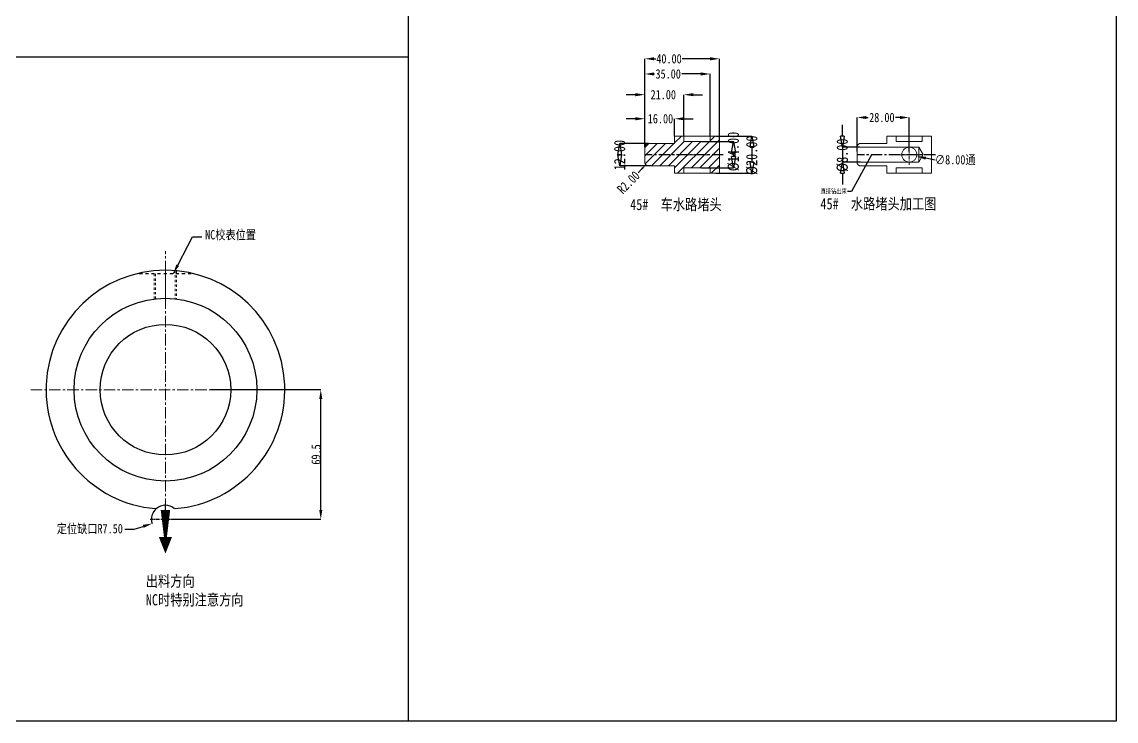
# Model space of a CAD drawing. Header units: millimetres. Extents: x -685 to 1888, y -6001 to 855.
# Drawn here: x 232 to 819, y -249 to 126 of the extents above; entities that cross this region are included whole.
import ezdxf

# ---------------------------------------------------------------- set-up
doc = ezdxf.new("R2010")
doc.units = ezdxf.units.MM
doc.header["$LTSCALE"] = 16.335
doc.header["$PDMODE"] = 3
doc.header["$PDSIZE"] = 0.3125
for name, pattern in [('CENTER', [0.6, 0.375, -0.075, 0.075, -0.075]), ('HIDDEN', [0.2, 0.1, -0.1]), ('HIDDENX2', [0.75, 0.5, -0.25])]:
    doc.linetypes.add(name, pattern=pattern)
doc.layers.get('0').update_dxf_attribs({"linetype": 'CONTINUOUS'})
doc.layers.get('Defpoints').update_dxf_attribs({"linetype": 'CONTINUOUS'})
for name, color, linetype, lineweight in [('cool', 153, 'HIDDEN', 9), ('dim', 82, 'CONTINUOUS', 9), ('screw', 33, 'CONTINUOUS', 13), ('虚线', 6, 'HIDDENX2', 13)]:
    doc.layers.add(name, color=color, linetype=linetype, lineweight=lineweight)
doc.layers.add('DEFAULT_2', color=8, linetype='HIDDEN')
doc.styles.get("Standard").update_dxf_attribs({"font": 'txt', "width": 0.8})
doc.dimstyles.new('ISO-25', dxfattribs={"dimtxt": 8, "dimasz": 6, "dimexe": 1.25, "dimexo": 0.625, "dimgap": 0, "dimtad": 1, "dimdsep": 46, "dimtxsty": 'Standard', "dimcen": 0, "dimclrd": 4, "dimclre": 4, "dimclrt": 6, "dimazin": 0, "dimtfac": 1, "dimtofl": 0, "dimtmove": 0, "dimatfit": 3, "dimfxl": 0, "dimarcsym": 0})
doc.dimstyles.get("Standard").update_dxf_attribs({"dimtxt": 0.15625, "dimasz": 0.1875, "dimexe": 0.125, "dimexo": 0.0625, "dimtad": 0, "dimtih": 1, "dimtoh": 1, "dimdsep": 46, "dimtxsty": 'Standard', "dimcen": 0.09, "dimadec": 0, "dimazin": 0, "dimtp": 0.01, "dimtm": 0.01, "dimtfac": 1, "dimtofl": 0, "dimtmove": 0, "dimatfit": 3, "dimfxl": 0, "dimtolj": 1, "dimarcsym": 0})
doc.dimstyles.new('STANDARD$0', dxfattribs={"dimscale": 2, "dimtxt": 3, "dimasz": 3, "dimexe": 1.25, "dimexo": 0.625, "dimgap": 0.5, "dimtad": 0, "dimdsep": 46, "dimlunit": 6, "dimtxsty": 'Standard', "dimblk": 'CLOSEDBLANK', "dimcen": 0, "dimclrt": 2, "dimazin": 2, "dimtfac": 2, "dimtmove": 1, "dimatfit": 3, "dimfxl": 0, "dimtolj": 1, "dimtzin": 0, "dimarcsym": 0})

# ---------------------------------------------------------------- blocks, each defined once
blk = doc.blocks.new('*D65')
at = {"color": 4, "lineweight": -2, "ltscale": 0.5}
for p, q in [((333.22, -71.6), (392.33, -71.6)), ((392.33, -136.1), (392.33, -76.6)), ((311.79, -141.1), (392.33, -141.1))]:
    blk.add_line(p, q, dxfattribs=at)
at = {"color": 4, "ltscale": 0.5}
for points in [[(391.5, -76.6), (393.17, -76.6), (392.33, -71.6)], [(391.5, -136.1), (393.17, -136.1), (392.33, -141.1)]]:
    blk.add_solid(points, dxfattribs=at)
at = {"layer": 'Defpoints', "color": 0, "ltscale": 0.5}
for p in [(333.22, -71.6), (392.33, -71.6), (311.79, -141.1)]:
    blk.add_point(p, dxfattribs=at)
at = {"color": 6, "ltscale": 0.5, "insert": (389.83, -106.35), "char_height": 5, "attachment_point": 5, "rotation": 90}
blk.add_mtext('69.5', dxfattribs=at)
blk = doc.blocks.new('*D39')
at = {"color": 6, "lineweight": -2}
for p, q in [((287.39, -146.4), (292.39, -146.4)), ((292.39, -146.4), (297.15, -144.89))]:
    blk.add_line(p, q, dxfattribs=at)
blk.add_arc((309.07, -141.1), 7.5, 130.51757, 197.60936, dxfattribs=at)
at = {"color": 6}
blk.add_solid([(296.9, -144.09), (297.4, -145.68), (301.92, -143.37)], dxfattribs=at)
at = {"layer": 'Defpoints', "color": 0}
for p in [(301.92, -143.37), (309.07, -141.1)]:
    blk.add_point(p, dxfattribs=at)
at = {"color": 3, "insert": (268.52, -146.4), "char_height": 5, "attachment_point": 5}
blk.add_mtext('\\A1;{\\fSimSun|b0|i0|c134|p2;定位缺口}R7.50', dxfattribs=at)
blk = doc.blocks.new('_ClosedBlank')
at = {"color": 0, "linetype": 'ByBlock', "lineweight": -2}
for p, q in [((-1, 0.167), (0, 0)), ((-1, 0.167), (-1, -0.167)), ((0, 0), (-1, -0.167))]:
    blk.add_line(p, q, dxfattribs=at)
blk = doc.blocks.new('*D40')
at = {"color": 6, "lineweight": -2}
for p, q in [((568.04, 60.39), (552.58, 60.39)), ((569.29, 48.39), (552.58, 48.39))]:
    blk.add_line(p, q, dxfattribs=at)
at = {"layer": 'Defpoints', "color": 0}
for p in [(568.04, 60.39), (552.58, 48.39), (569.29, 48.39)]:
    blk.add_point(p, dxfattribs=at)
at = {"color": 6, "lineweight": -2, "xscale": 6, "yscale": 6, "zscale": 6}
for p, rotation in [((552.58, 60.39), 90), ((552.58, 48.39), 270)]:
    blk.add_blockref('_ClosedBlank', p, dxfattribs=dict(at, rotation=rotation))
at = {"color": 4, "insert": (552.58, 54.16), "char_height": 6, "attachment_point": 5, "rotation": 90}
blk.add_mtext('\\A1;12.00', dxfattribs=at)
blk = doc.blocks.new('*D66')
at = {"color": 4, "lineweight": -2}
for p, q in [((561.04, 73.65), (556.04, 73.65)), ((566.04, 58.39), (566.04, 73.65)), ((582.04, 64.39), (582.04, 73.65)), ((587.04, 73.65), (592.04, 73.65))]:
    blk.add_line(p, q, dxfattribs=at)
at = {"color": 4}
for points in [[(561.04, 74.48), (561.04, 72.81), (566.04, 73.65)], [(587.04, 74.48), (587.04, 72.81), (582.04, 73.65)]]:
    blk.add_solid(points, dxfattribs=at)
at = {"layer": 'Defpoints', "color": 0}
for p in [(582.04, 73.65), (582.04, 64.39), (566.04, 58.39)]:
    blk.add_point(p, dxfattribs=at)
at = {"color": 6, "insert": (574.43, 73.65), "char_height": 5, "attachment_point": 5}
blk.add_mtext('\\A1;16.00', dxfattribs=at)
blk = doc.blocks.new('*D67')
at = {"color": 4, "lineweight": -2}
for p, q in [((561.04, 86.55), (556.04, 86.55)), ((566.04, 58.39), (566.04, 86.55)), ((587.04, 64.39), (587.04, 86.55)), ((592.04, 86.55), (597.04, 86.55))]:
    blk.add_line(p, q, dxfattribs=at)
at = {"color": 4}
for points in [[(561.04, 87.39), (561.04, 85.72), (566.04, 86.55)], [(592.04, 87.39), (592.04, 85.72), (587.04, 86.55)]]:
    blk.add_solid(points, dxfattribs=at)
at = {"layer": 'Defpoints', "color": 0}
for p in [(587.04, 86.55), (587.04, 64.39), (566.04, 58.39)]:
    blk.add_point(p, dxfattribs=at)
at = {"color": 6, "insert": (575.95, 86.55), "char_height": 5, "attachment_point": 5}
blk.add_mtext('\\A1;21.00', dxfattribs=at)
blk = doc.blocks.new('*D68')
at = {"color": 4, "lineweight": -2}
for p, q in [((566.04, 58.39), (566.04, 97.66)), ((571.04, 97.66), (571.24, 97.66)), ((596.04, 97.66), (585.91, 97.66)), ((601.04, 64.39), (601.04, 97.66))]:
    blk.add_line(p, q, dxfattribs=at)
at = {"color": 4}
for points in [[(571.04, 98.49), (571.04, 96.83), (566.04, 97.66)], [(596.04, 98.49), (596.04, 96.83), (601.04, 97.66)]]:
    blk.add_solid(points, dxfattribs=at)
at = {"layer": 'Defpoints', "color": 0}
for p in [(601.04, 97.66), (601.04, 64.39), (566.04, 58.39)]:
    blk.add_point(p, dxfattribs=at)
at = {"color": 6, "insert": (578.57, 97.66), "char_height": 5, "attachment_point": 5}
blk.add_mtext('\\A1;35.00', dxfattribs=at)
blk = doc.blocks.new('*D69')
at = {"color": 4, "lineweight": -2}
for p, q in [((566.04, 58.39), (566.04, 105.79)), ((571.04, 105.79), (572.01, 105.79)), ((601.04, 105.79), (586.01, 105.79)), ((606.04, 60.67), (606.04, 105.79))]:
    blk.add_line(p, q, dxfattribs=at)
at = {"color": 4}
for points in [[(571.04, 106.62), (571.04, 104.95), (566.04, 105.79)], [(601.04, 106.62), (601.04, 104.95), (606.04, 105.79)]]:
    blk.add_solid(points, dxfattribs=at)
at = {"layer": 'Defpoints', "color": 0}
for p in [(606.04, 105.79), (606.04, 60.67), (566.04, 58.39)]:
    blk.add_point(p, dxfattribs=at)
at = {"color": 6, "insert": (579.01, 105.79), "char_height": 5, "attachment_point": 5}
blk.add_mtext('\\A1;40.00', dxfattribs=at)
blk = doc.blocks.new('*D70')
at = {"color": 6, "lineweight": -2}
for p, q in [((596.4, 61.39), (613.58, 61.39)), ((613.58, 55.39), (613.58, 53.39)), ((596.4, 47.39), (613.58, 47.39))]:
    blk.add_line(p, q, dxfattribs=at)
at = {"layer": 'Defpoints', "color": 0}
for p in [(596.4, 61.39), (596.4, 47.39), (613.58, 47.39)]:
    blk.add_point(p, dxfattribs=at)
at = {"color": 6, "lineweight": -2, "xscale": 6, "yscale": 6, "zscale": 6}
for p, rotation in [((613.58, 61.39), 90), ((613.58, 47.39), 270)]:
    blk.add_blockref('_ClosedBlank', p, dxfattribs=dict(at, rotation=rotation))
at = {"color": 4, "insert": (613.58, 56.08), "char_height": 6, "attachment_point": 5, "rotation": 90}
blk.add_mtext('\\A1;%%c14.00', dxfattribs=at)
blk = doc.blocks.new('*D71')
at = {"color": 4, "lineweight": -2}
blk.add_line((721.73, 51.44), (716.61, 52.53), dxfattribs=at)
at = {"color": 4}
blk.add_solid([(716.79, 53.34), (716.44, 51.71), (711.72, 53.56)], dxfattribs=at)
at = {"layer": 'Defpoints', "color": 0}
for p in [(703.9, 55.22), (711.72, 53.56)]:
    blk.add_point(p, dxfattribs=at)
at = {"color": 6, "insert": (732.47, 51.44), "char_height": 5, "attachment_point": 5}
blk.add_mtext('\\A1;∅8.00{\\fSimSun|b0|i0|c134|p2;通}', dxfattribs=at)
blk = doc.blocks.new('*D72')
at = {"color": 4, "lineweight": -2}
for p, q in [((679.81, 56.11), (679.81, 74.31)), ((684.81, 74.31), (685.78, 74.31)), ((702.81, 74.31), (700.45, 74.31)), ((707.81, 56.11), (707.81, 74.31))]:
    blk.add_line(p, q, dxfattribs=at)
at = {"color": 4}
for points in [[(684.81, 75.15), (684.81, 73.48), (679.81, 74.31)], [(702.81, 75.15), (702.81, 73.48), (707.81, 74.31)]]:
    blk.add_solid(points, dxfattribs=at)
at = {"layer": 'Defpoints', "color": 0}
for p in [(679.81, 74.31), (679.81, 56.11), (707.81, 56.11)]:
    blk.add_point(p, dxfattribs=at)
at = {"color": 6, "insert": (693.12, 74.31), "char_height": 5, "attachment_point": 5}
blk.add_mtext('\\A1;28.00', dxfattribs=at)
blk = doc.blocks.new('*D41')
at = {"color": 6, "lineweight": -2}
for p, q in [((671.99, 64.39), (671.99, 70.39)), ((681.21, 58.39), (671.99, 58.39)), ((671.99, 58.39), (671.99, 50.39)), ((681.63, 50.39), (671.99, 50.39)), ((671.99, 44.39), (671.99, 38.39))]:
    blk.add_line(p, q, dxfattribs=at)
at = {"layer": 'Defpoints', "color": 0}
for p in [(681.21, 58.39), (671.99, 50.39), (681.63, 50.39)]:
    blk.add_point(p, dxfattribs=at)
at = {"color": 6, "lineweight": -2, "xscale": 6, "yscale": 6, "zscale": 6}
for p, rotation in [((671.99, 58.39), 270), ((671.99, 50.39), 90)]:
    blk.add_blockref('_ClosedBlank', p, dxfattribs=dict(at, rotation=rotation))
at = {"color": 4, "insert": (671.99, 54.08), "char_height": 6, "attachment_point": 5, "rotation": 90}
blk.add_mtext('\\A1;%%c8.00', dxfattribs=at)
blk = doc.blocks.new('*D73')
at = {"color": 6, "lineweight": -2}
for p, q in [((604.11, 64.39), (623.46, 64.39)), ((623.46, 58.39), (623.46, 50.39)), ((604.11, 44.39), (623.46, 44.39))]:
    blk.add_line(p, q, dxfattribs=at)
at = {"layer": 'Defpoints', "color": 0}
for p in [(604.11, 64.39), (604.11, 44.39), (623.46, 44.39)]:
    blk.add_point(p, dxfattribs=at)
at = {"color": 6, "lineweight": -2, "xscale": 6, "yscale": 6, "zscale": 6}
for p, rotation in [((623.46, 64.39), 90), ((623.46, 44.39), 270)]:
    blk.add_blockref('_ClosedBlank', p, dxfattribs=dict(at, rotation=rotation))
at = {"color": 4, "insert": (623.46, 54.07), "char_height": 6, "attachment_point": 5, "rotation": 90}
blk.add_mtext('\\A1;%%c20.00', dxfattribs=at)
blk = doc.blocks.new('*D74')
at = {"color": 6, "lineweight": -2}
blk.add_line((562.41, 44.71), (564.52, 46.84), dxfattribs=at)
at = {"color": 6}
blk.add_solid([(564.17, 47.19), (564.88, 46.49), (566.64, 48.97)], dxfattribs=at)
at = {"layer": 'Defpoints', "color": 0}
for p in [(566.64, 48.97), (568.04, 50.39)]:
    blk.add_point(p, dxfattribs=at)
at = {"color": 4, "insert": (557.25, 39.5), "char_height": 5, "attachment_point": 5, "rotation": 45.25651}
blk.add_mtext('\\A1;R2.00', dxfattribs=at)

msp = doc.modelspace()

# ---------------------------------------------------------------- hatches: boundary and pattern name
h = msp.add_hatch()
h.set_pattern_fill('ANSI31', color=4, style=0)
h.set_pattern_definition([(45, (-856.237, -317.8572), (-2.245064, 2.245064), [])])
h.paths.add_polyline_path([(606.043, 54.393), (606.043, 64.393), (601.043, 64.393), (601.043, 61.393), (587.043, 61.393), (587.043, 64.393), (582.043, 64.393), (582.043, 60.393), (568.043, 60.393, 0.4142136), (566.043, 58.393), (566.043, 54.393)])
h.paths.add_polyline_path([(566.043, 54.393), (566.043, 50.393, 0.4142136), (568.043, 48.393), (582.043, 48.393), (582.043, 44.393), (587.043, 44.393), (587.043, 47.393), (601.043, 47.393), (601.043, 44.393), (606.043, 44.393), (606.043, 54.393)])

# ---------------------------------------------------------------- linework, layer by layer
at = {"ltscale": 0.5}
for p, q in [((439.125, 436.4), (439.125, -249.313)), ((-62.999, 106.775), (439.125, 106.775))]:
    msp.add_line(p, q, dxfattribs=at)
at = {"color": 1, "linetype": 'CENTER', "ltscale": 0.970285}
for p, q in [((608.043, 54.393), (566.043, 54.393)), ((721.809, 54.393), (679.809, 54.393))]:
    msp.add_line(p, q, dxfattribs=at)
at = {"color": 1, "linetype": 'CENTER', "lineweight": 0}
for p, q in [((309.067, -145.885), (309.067, 2.676)), ((236.862, -71.604), (381.271, -71.604))]:
    msp.add_line(p, q, dxfattribs=at)
at = {"color": 1, "linetype": 'CENTER', "ltscale": 0.3}
for p, q in [((309.067, -149.354), (309.067, -132.854)), ((300.817, -141.104), (317.317, -141.104))]:
    msp.add_line(p, q, dxfattribs=at)
at = {"ltscale": 0.5}
msp.add_lwpolyline([(-62.999, 436.4), (818.69, 436.4), (818.69, -249.313), (-62.999, -249.313)], close=True, dxfattribs=at)
msp.add_lwpolyline([(309.067, -159.509, 0, 7.027, 0), (309.067, -150.642, 1.562, 5.075, -0.0000107), (309.067, -136.104, 5.075, 5.075, -0.0207624)], format="xyseb")
for radius in [49, 35]:
    msp.add_circle((309.067, -71.604), radius, dxfattribs=at)
for centre, radius, start, end in [((309.067, -71.604), 64, 274.737254, 265.26274), ((309.067, -141.104), 7.5, 49.312241, 130.687754)]:
    msp.add_arc(centre, radius, start, end, dxfattribs=at)
at = {"layer": 'cool', "color": 1, "linetype": 'CENTER', "ltscale": 0.621977}
msp.add_line((309.067, -6.895), (309.067, -22.09), dxfattribs=at)
at = {"layer": 'DEFAULT_2', "color": 8, "linetype": 'HIDDEN'}
msp.add_line((295.067, -9.289), (323.067, -9.289), dxfattribs=at)
at = {"layer": 'screw', "color": 92, "linetype": 'HIDDEN', "ltscale": 0.746373}
for p, q in [((303.067, -9.506), (303.067, -22.973)), ((315.067, -7.886), (315.067, -22.973))]:
    msp.add_line(p, q, dxfattribs=at)
at = {"layer": 'screw', "linetype": 'HIDDEN', "ltscale": 0.746373}
for p, q in [((303.817, -9.506), (303.817, -22.886)), ((314.317, -7.82), (314.317, -22.886))]:
    msp.add_line(p, q, dxfattribs=at)
at = {"layer": 'screw', "color": 1, "linetype": 'CENTER', "ltscale": 0.466483}
msp.add_line((309.067, -9.506), (309.067, -20.057), dxfattribs=at)
at = {"layer": '虚线', "ltscale": 10}
for p, q in [((582.043, 60.393), (568.043, 60.393)), ((582.043, 64.393), (582.043, 60.393)), ((606.043, 64.393), (582.043, 64.393)), ((587.043, 64.393), (587.043, 61.393)), ((601.043, 61.393), (587.043, 61.393)), ((601.043, 64.393), (601.043, 61.393)), ((606.043, 64.393), (606.043, 44.393)), ((695.809, 60.393), (681.809, 60.393)), ((695.809, 64.393), (695.809, 60.393)), ((719.809, 64.393), (695.809, 64.393)), ((700.809, 64.393), (700.809, 61.393)), ((714.809, 61.393), (700.809, 61.393)), ((714.809, 64.393), (714.809, 61.393)), ((719.809, 64.393), (719.809, 44.393)), ((566.043, 50.393), (566.043, 58.393)), ((679.809, 58.393), (712.933, 58.393)), ((679.809, 50.393), (679.809, 58.393)), ((715.23, 54.411), (712.911, 50.393)), ((712.931, 58.393), (712.913, 50.397)), ((715.23, 54.411), (712.931, 58.393)), ((582.043, 48.393), (568.043, 48.393)), ((582.043, 44.393), (582.043, 48.393)), ((587.043, 44.393), (587.043, 47.393)), ((601.043, 47.393), (587.043, 47.393)), ((601.043, 44.393), (601.043, 47.393)), ((679.809, 50.393), (712.911, 50.393)), ((695.809, 48.393), (681.809, 48.393)), ((695.809, 44.393), (695.809, 48.393)), ((700.809, 44.393), (700.809, 47.393)), ((714.809, 47.393), (700.809, 47.393)), ((714.809, 44.393), (714.809, 47.393)), ((606.043, 44.393), (582.043, 44.393)), ((719.809, 44.393), (695.809, 44.393))]:
    msp.add_line(p, q, dxfattribs=at)
at = {"layer": '虚线', "color": 1, "linetype": 'CENTER', "ltscale": 0.310989}
for p, q in [((707.809, 48.893), (707.809, 59.893)), ((588.543, 54.393), (599.543, 54.393)), ((702.309, 54.393), (713.309, 54.393))]:
    msp.add_line(p, q, dxfattribs=at)
at = {"layer": '虚线', "ltscale": 10}
msp.add_circle((707.809, 54.393), 4, dxfattribs=at)
for centre, start, end in [((568.043, 58.393), 90, 180), ((681.809, 58.393), 90, 180), ((568.043, 50.393), 180, 270), ((681.809, 50.393), 180, 270)]:
    msp.add_arc(centre, 2, start, end, dxfattribs=at)

# ---------------------------------------------------------------- texts
at = {"char_height": 6, "attachment_point": 1}
for s, insert, width in [('{\\fSimSun|b0|i0|c134|p2;45#  车水路堵头}', (558.181, 30.69), 71.53055), ('{\\fSimSun|b0|i0|c134|p2;45#  水路堵头加工图}', (660.2, 31.078), 71.53055), ('{\\fSimSun|b0|i0|c134|p2;出料方向\\P\\C6;NC时特别注意方向}', (298.552, -171.255), 97.10809)]:
    msp.add_mtext(s, dxfattribs=dict(at, insert=insert, width=width))
at = {"layer": 'dim'}
for s, insert, char_height, attachment_point in [('\\A1;{\\fSimSun|b0|i0|c134|p2;直接钻出来}', (674.267, 34.712), 2.5, 6), ('\\A1;NC{\\fSimSun|b0|i0|c134|p2;校表位置}', (330.337, 11.182), 5, 4)]:
    msp.add_mtext(s, dxfattribs=dict(at, insert=insert, char_height=char_height, attachment_point=attachment_point))

# ---------------------------------------------------------------- dimensions: what is measured, and where the dimension line sits
for base, p1, p2, picture, middle in [((606.043, 105.785), (566.043, 58.393), (606.043, 60.672), '*D69', (579.008, 105.785)), ((601.043, 97.661), (566.043, 58.393), (601.043, 64.393), '*D68', (578.573, 97.661)), ((587.043, 86.555), (566.043, 58.393), (587.043, 64.393), '*D67', (575.947, 86.555)), ((582.043, 73.647), (566.043, 58.393), (582.043, 64.393), '*D66', (574.429, 73.647)), ((679.809, 74.313), (707.809, 56.111), (679.809, 56.111), '*D72', (693.115, 74.313))]:
    dim = msp.add_linear_dim(base=base, p1=p1, p2=p2, dimstyle='STANDARD$0', override={"dimscale": 1, "dimtxt": 5, "dimasz": 5, "dimexe": 0, "dimexo": 0, "dimgap": 0, "dimtih": 1, "dimtoh": 1, "dimzin": 0, "dimlunit": 2, "dimclrd": 4, "dimclre": 4, "dimclrt": 6, "dimazin": 0, "dimtp": 0.01, "dimtm": 0.01, "dimtfac": 1, "dimtofl": 0, "dimtmove": 0, "dimfxl": 1.25})
    dim.commit()
    dim.dimension.update_dxf_attribs({"geometry": picture, "text_midpoint": middle, "dimtype": 160})
for base, p1, p2, override, picture, middle in [((671.992, 50.393), (681.206, 58.393), (681.63, 50.393), {"dimtxt": 3, "dimexe": 0, "dimexo": 0, "dimgap": 0, "dimzin": 0, "dimclrd": 6, "dimclre": 6, "dimclrt": 4}, '*D41', (671.992, 54.078)), ((613.578, 47.393), (596.397, 61.393), (596.397, 47.393), {"dimexe": 0, "dimexo": 0, "dimgap": 0, "dimzin": 0, "dimclrd": 6, "dimclre": 6, "dimclrt": 4}, '*D70', (613.578, 56.083)), ((623.456, 44.393), (604.106, 64.393), (604.106, 44.393), {"dimexe": 0, "dimexo": 0, "dimgap": 0, "dimzin": 0, "dimclrd": 6, "dimclre": 6, "dimclrt": 4}, '*D73', (623.456, 54.074))]:
    dim = msp.add_linear_dim(base=base, p1=p1, p2=p2, angle=90, text='%%c<>', dimstyle='STANDARD$0', override=override)
    dim.commit()
    dim.dimension.update_dxf_attribs({"geometry": picture, "text_midpoint": middle, "dimtype": 160})
dim = msp.add_linear_dim(base=(552.576, 48.393), p1=(568.043, 60.393), p2=(569.287, 48.393), angle=90, dimstyle='STANDARD$0', override={"dimexe": 0, "dimexo": 0, "dimgap": 0, "dimzin": 0, "dimclrd": 6, "dimclre": 6, "dimclrt": 4})
dim.commit()
dim.dimension.update_dxf_attribs({"geometry": '*D40', "text_midpoint": (552.576, 54.162), "dimtype": 160})
dim = msp.add_diameter_dim_2p(p1=(703.896, 55.223), p2=(711.722, 53.563), text='<>{\\fSimSun|b0|i0|c134|p2;通}', dimstyle='Standard', override={"dimtxt": 5, "dimasz": 5, "dimexe": 0, "dimexo": 0, "dimgap": 0, "dimzin": 0, "dimcen": 0, "dimclrd": 4, "dimclre": 4, "dimclrt": 6, "dimadec": 2, "dimfxl": 1.25, "dimtzin": 0})
dim.commit()
dim.dimension.update_dxf_attribs({"geometry": '*D71', "text_midpoint": (721.733, 51.44), "dimtype": 163})
dim = msp.add_radius_dim(center=(568.043, 50.393), mpoint=(566.635, 48.973), dimstyle='Standard', override={"dimtxt": 5, "dimasz": 3, "dimexe": 0, "dimexo": 0, "dimgap": 0, "dimtih": 0, "dimtoh": 0, "dimzin": 0, "dimcen": 0, "dimclrd": 6, "dimclre": 6, "dimclrt": 4, "dimadec": 2, "dimtp": 0, "dimtm": 0, "dimtzin": 0})
dim.commit()
dim.dimension.update_dxf_attribs({"geometry": '*D74', "text_midpoint": (557.25, 39.502)})
at = {"ltscale": 0.5}
dim = msp.add_linear_dim(base=(392.332, -71.604), p1=(311.789, -141.104), p2=(333.223, -71.604), angle=90, dimstyle='ISO-25', override={"dimtxt": 5, "dimasz": 5, "dimexe": 0, "dimexo": 0, "dimfxl": 1.25}, dxfattribs=at)
dim.commit()
dim.dimension.update_dxf_attribs({"geometry": '*D65', "text_midpoint": (389.832, -106.354)})
dim = msp.add_radius_dim(center=(309.067, -141.104), mpoint=(301.918, -143.373), text='{\\fSimSun|b0|i0|c134|p2;定位缺口}<>', dimstyle='Standard', override={"dimtxt": 5, "dimasz": 5, "dimexe": 0, "dimexo": 0, "dimgap": 0, "dimtad": 0, "dimzin": 0, "dimcen": 0, "dimclrd": 6, "dimclre": 6, "dimclrt": 3, "dimadec": 2, "dimtol": 0, "dimfxl": 1.25, "dimtzin": 0, "dimarcsym": 2})
dim.commit()
dim.dimension.update_dxf_attribs({"geometry": '*D39', "text_midpoint": (268.52, -146.398)})

# ---------------------------------------------------------------- leaders
at = {"layer": 'dim', "annotation_type": 0, "has_hookline": 1}
for points, override, hookline_direction, text_width in [([(687.564, 54.393), (676.766, 34.712), (674.766, 34.712)], {"dimtxt": 2.5, "dimasz": 2, "dimexe": 0, "dimexo": 0, "dimgap": 0.49975, "dimtad": 0, "dimzin": 0, "dimcen": 2.673, "dimadec": 2, "dimtol": 0, "dimtzin": 0}, 1, 13.989), ([(313.326, -9.289), (323.656, 10.37), (328.656, 10.37)], {"dimtxt": 2.5, "dimasz": 5, "dimexe": 0, "dimexo": 0, "dimgap": 0.49975, "dimtad": 0, "dimzin": 0, "dimcen": 0, "dimadec": 2, "dimtol": 0, "dimtzin": 0}, 0, 30.467)]:
    msp.add_leader(points, dimstyle='Standard', override=override, dxfattribs=dict(at, hookline_direction=hookline_direction, text_width=text_width))

doc.saveas('drawing.dxf')
